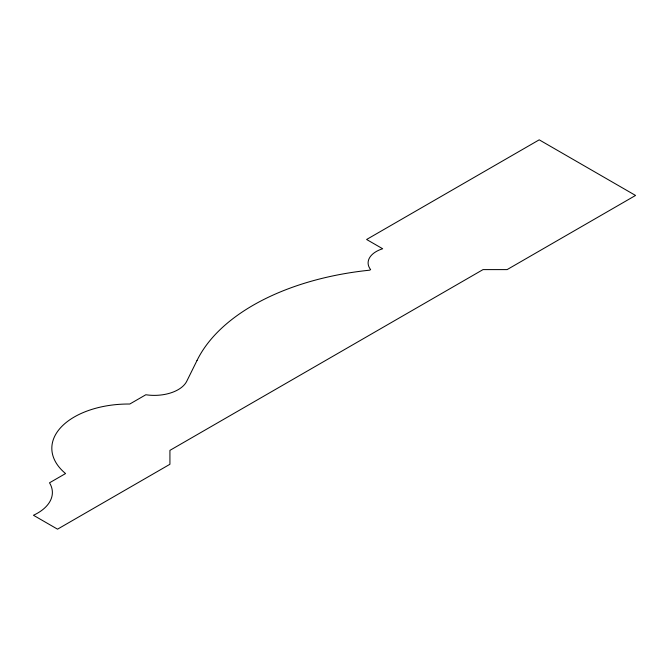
<?xml version="1.0" encoding="UTF-8"?>
<svg xmlns="http://www.w3.org/2000/svg" width="669" height="669" viewBox="0 0 669 669"><rect width="100%" height="100%" fill="white"/><g stroke="black" fill="none" stroke-linecap="round" stroke-linejoin="round"><path stroke-width="1" d="M197.02 360.491L186.751 381.246A33.734 19.476 0 0 1 145.842 394.752L129.786 404.026A76.651 44.254 0 0 0 60.846 427.449A76.651 44.254 0 0 0 65.562 473.552L49.506 482.817A50.493 29.152 0 0 1 33.45 515.264L57.534 529.171L169.926 464.278L169.926 450.371L483.018 269.607L507.102 269.607L635.55 195.448L539.214 139.829L366.612 239.485L382.668 248.751A27.947 16.131 0 0 0 370.626 269.607L369.656 270.184A219.307 126.617 0 0 0 197.02 360.491"/></g></svg>
